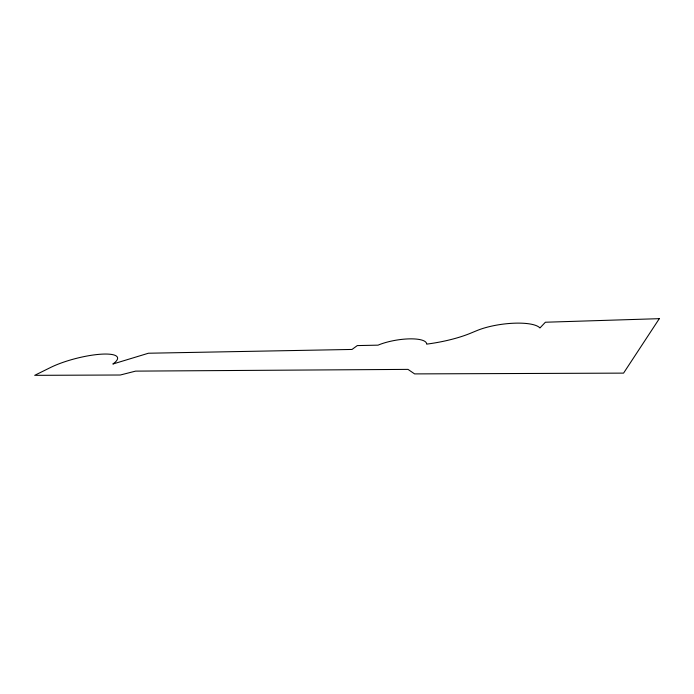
<?xml version="1.0" encoding="UTF-8"?>
<svg xmlns="http://www.w3.org/2000/svg" width="694" height="694" viewBox="0 0 694 694"><rect width="100%" height="100%" fill="white"/><g stroke="black" fill="none" stroke-linecap="round" stroke-linejoin="round"><path stroke-width="1.04" d="M659.3 318.667L623.568 373.12L414.604 373.901L408.003 369.382L135.582 371.125L120.296 375.012L34.7 375.333L50.948 367.3A40.304 9.499 -14.3 0 1 102.009 354.14A40.304 9.499 -14.3 0 1 112.844 364.038L148.447 353.229L352.023 349.446L357.297 345.586L378.039 345.152A29.573 8.519 -9.6 0 1 409.529 338.863A29.573 8.519 -9.6 0 1 426.645 344.137A58.686 15.945 -9.1 0 0 470.541 333.233L477.099 330.526A37.788 10.809 -7.8 0 1 513.872 323.213A37.788 10.809 -7.8 0 1 539.932 327.976L545.397 322.233L659.3 318.667"/></g></svg>
